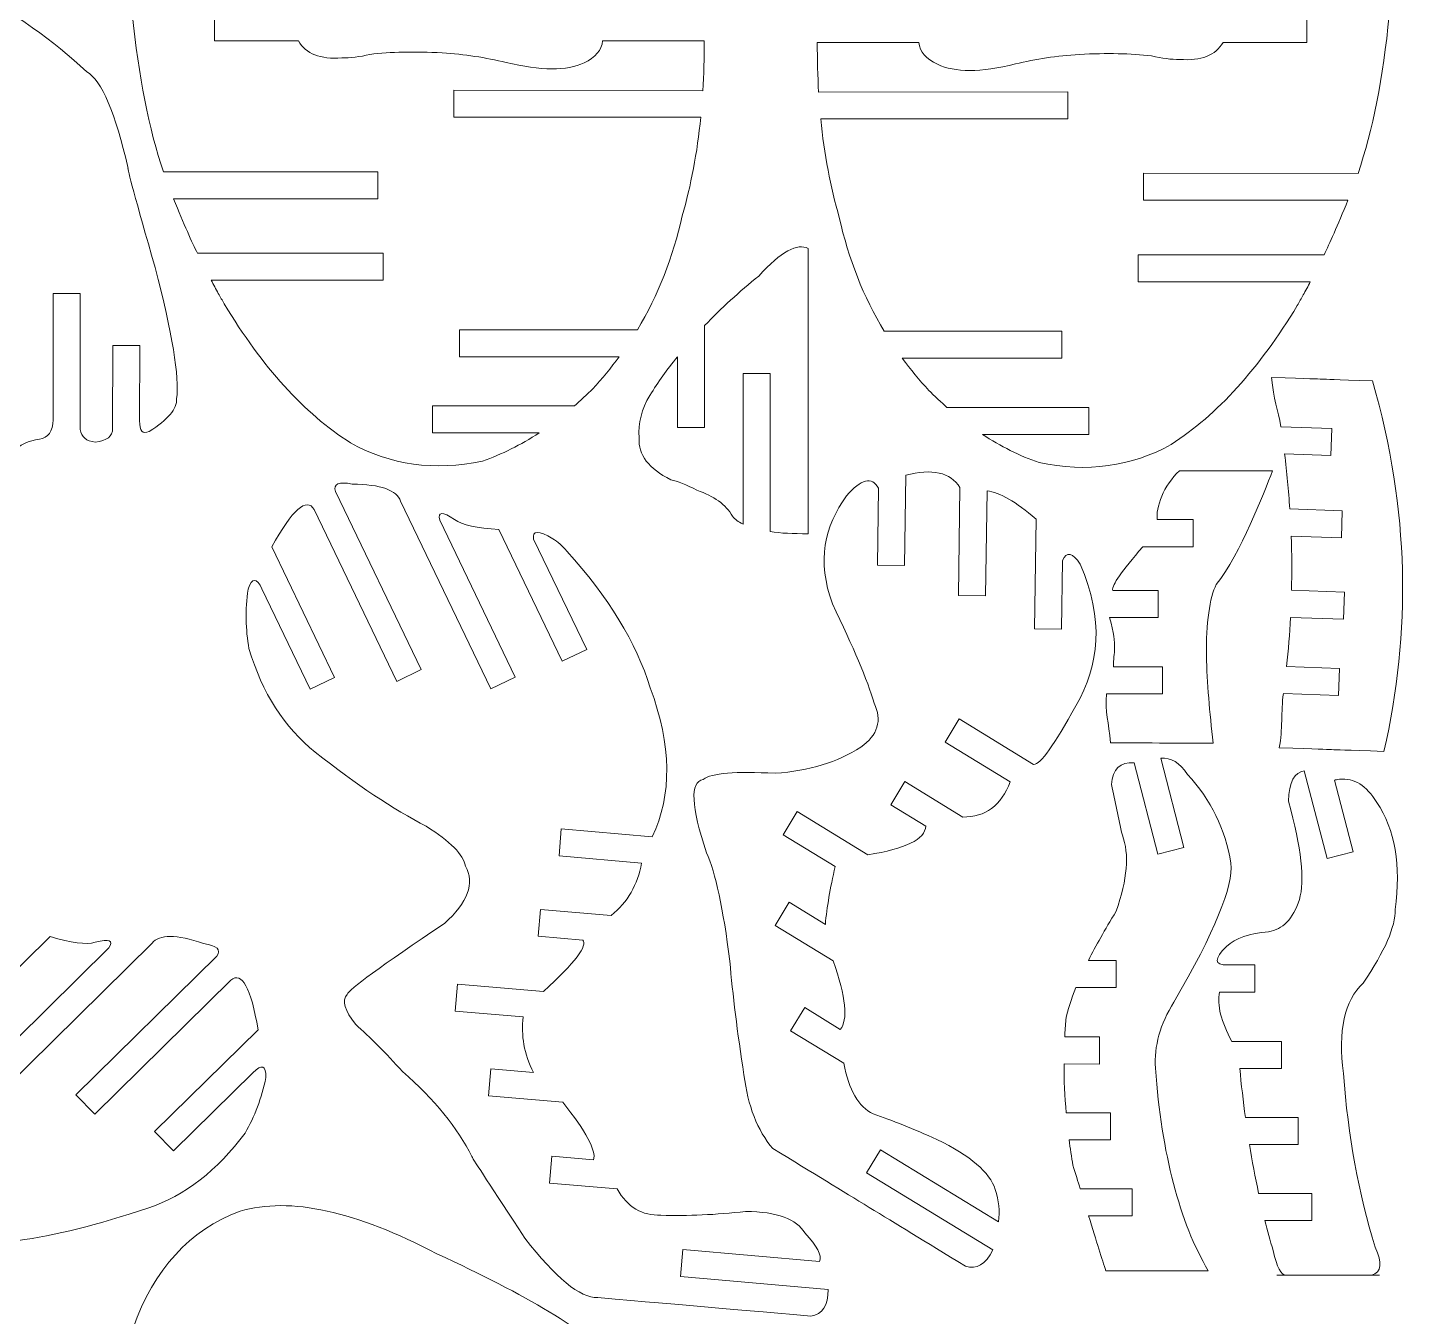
# Model space of a CAD drawing. Header units: inches. Extents: x -312 to -10, y -67 to 333.
# Drawn here: x -156.8 to -10.1, y 12.1 to 148.8 of the extents above; entities that cross this region are included whole.
import ezdxf

# ---------------------------------------------------------------- set-up
doc = ezdxf.new("R2010")
doc.units = ezdxf.units.IN
doc.header["$MEASUREMENT"] = 0
doc.layers.add('Layer 1', color=7, linetype='Continuous')

msp = doc.modelspace()

# ---------------------------------------------------------------- linework, layer by layer
at = {"layer": 'Layer 1', "color": 1, "lineweight": 9}
for points, knots in [([(-144.95, 107.14), (-144.98, 106.06), (-144.64, 105.68), (-143.93, 106.01), (-143.93, 106.01), (-141.95, 107.24), (-140.98, 108.4), (-141.03, 109.48), (-141.03, 109.48), (-140.73, 111.78), (-141.5, 116.43), (-143.31, 123.41), (-143.31, 123.41), (-145.37, 130.58), (-146.32, 134.08), (-146.18, 133.92), (-146.18, 133.92), (-147.51, 139.81), (-148.97, 143.23), (-150.57, 144.18), (-150.57, 144.18), (-154.13, 147.5), (-158.22, 150.4), (-162.83, 152.87), (-162.83, 152.87), (-164.53, 153.98), (-165.57, 153.93), (-165.92, 152.74)], [0, 0, 0, 0, 0.142857, 0.142857, 0.142857, 0.142857, 0.285714, 0.285714, 0.285714, 0.285714, 0.428571, 0.428571, 0.428571, 0.428571, 0.571429, 0.571429, 0.571429, 0.571429, 0.714286, 0.714286, 0.714286, 0.714286, 0.857143, 0.857143, 0.857143, 0.857143, 1, 1, 1, 1]), ([(-130.1, 150.31), (-130.1, 150.31), (-137.01, 150.31), (-137.01, 150.31), (-137.01, 150.31), (-137.01, 150.31), (-137.01, 147.44), (-137.01, 147.44), (-137.01, 147.44), (-137.01, 147.44), (-128.11, 147.44), (-128.11, 147.44)], [0, 0, 0, 0, 0.333333, 0.333333, 0.333333, 0.333333, 0.666667, 0.666667, 0.666667, 0.666667, 1, 1, 1, 1]), ([(-28.08, 150.15), (-28.08, 150.15), (-21.17, 150.15), (-21.17, 150.15), (-21.17, 150.15), (-21.17, 150.15), (-21.17, 147.28), (-21.17, 147.28), (-21.17, 147.28), (-21.17, 147.28), (-30.07, 147.28), (-30.07, 147.28)], [0, 0, 0, 0, 0.333333, 0.333333, 0.333333, 0.333333, 0.666667, 0.666667, 0.666667, 0.666667, 1, 1, 1, 1]), ([(-128.11, 147.44), (-127.33, 146.07), (-125.8, 145.48), (-123.51, 145.64), (-123.51, 145.64), (-122.63, 145.63), (-121.63, 145.75), (-120.53, 146.01), (-120.53, 146.01), (-118.35, 146.28), (-115.8, 146.33), (-112.87, 146.17), (-112.87, 146.17), (-110.5, 146.02), (-108.25, 145.68), (-106.1, 145.16), (-106.1, 145.16), (-102.4, 144.26), (-99.65, 144.24), (-97.83, 145.12), (-97.83, 145.12), (-96.61, 145.69), (-95.95, 146.47), (-95.86, 147.44)], [0, 0, 0, 0, 0.166667, 0.166667, 0.166667, 0.166667, 0.333333, 0.333333, 0.333333, 0.333333, 0.5, 0.5, 0.5, 0.5, 0.666667, 0.666667, 0.666667, 0.666667, 0.833333, 0.833333, 0.833333, 0.833333, 1, 1, 1, 1]), ([(-30.07, 147.28), (-30.85, 145.91), (-32.38, 145.31), (-34.67, 145.48), (-34.67, 145.48), (-35.55, 145.47), (-36.55, 145.59), (-37.65, 145.85), (-37.65, 145.85), (-39.83, 146.11), (-42.38, 146.17), (-45.31, 146.01), (-45.31, 146.01), (-47.67, 145.86), (-49.93, 145.52), (-52.08, 145), (-52.08, 145), (-55.78, 144.09), (-58.53, 144.08), (-60.34, 144.96), (-60.34, 144.96), (-61.57, 145.53), (-62.23, 146.3), (-62.32, 147.28)], [0, 0, 0, 0, 0.166667, 0.166667, 0.166667, 0.166667, 0.333333, 0.333333, 0.333333, 0.333333, 0.5, 0.5, 0.5, 0.5, 0.666667, 0.666667, 0.666667, 0.666667, 0.833333, 0.833333, 0.833333, 0.833333, 1, 1, 1, 1]), ([(-85.45, 139.34), (-85.45, 139.34), (-111.63, 139.34), (-111.63, 139.34), (-111.63, 139.34), (-111.63, 139.34), (-111.63, 142.21), (-111.63, 142.21), (-111.63, 142.21), (-111.63, 142.21), (-85.23, 142.16), (-85.23, 142.16)], [0, 0, 0, 0, 0.333333, 0.333333, 0.333333, 0.333333, 0.666667, 0.666667, 0.666667, 0.666667, 1, 1, 1, 1]), ([(-72.73, 139.18), (-72.73, 139.18), (-46.54, 139.18), (-46.54, 139.18), (-46.54, 139.18), (-46.54, 139.18), (-46.54, 142.05), (-46.54, 142.05), (-46.54, 142.05), (-46.54, 142.05), (-72.95, 141.99), (-72.95, 141.99)], [0, 0, 0, 0, 0.333333, 0.333333, 0.333333, 0.333333, 0.666667, 0.666667, 0.666667, 0.666667, 1, 1, 1, 1]), ([(-85.45, 139.34), (-85.82, 135.61), (-86.49, 132.07), (-87.42, 128.88), (-87.42, 128.88), (-88.38, 124.51), (-90, 120.43), (-92.17, 116.8)], [0, 0, 0, 0, 0.5, 0.5, 0.5, 0.5, 1, 1, 1, 1]), ([(-72.73, 139.18), (-72.36, 135.45), (-71.69, 131.91), (-70.76, 128.71), (-70.76, 128.71), (-69.8, 124.35), (-68.18, 120.27), (-66, 116.64)], [0, 0, 0, 0, 0.5, 0.5, 0.5, 0.5, 1, 1, 1, 1]), ([(-142.43, 133.54), (-142.43, 133.54), (-119.69, 133.57), (-119.69, 133.57), (-119.69, 133.57), (-119.69, 133.57), (-119.69, 130.7), (-119.69, 130.7), (-119.69, 130.7), (-119.69, 130.7), (-141.35, 130.7), (-141.35, 130.7)], [0, 0, 0, 0, 0.333333, 0.333333, 0.333333, 0.333333, 0.666667, 0.666667, 0.666667, 0.666667, 1, 1, 1, 1]), ([(-15.75, 133.38), (-15.75, 133.38), (-38.49, 133.41), (-38.49, 133.41), (-38.49, 133.41), (-38.49, 133.41), (-38.49, 130.54), (-38.49, 130.54), (-38.49, 130.54), (-38.49, 130.54), (-16.82, 130.54), (-16.82, 130.54)], [0, 0, 0, 0, 0.333333, 0.333333, 0.333333, 0.333333, 0.666667, 0.666667, 0.666667, 0.666667, 1, 1, 1, 1]), ([(-138.82, 124.92), (-138.82, 124.92), (-119.12, 124.92), (-119.12, 124.92), (-119.12, 124.92), (-119.12, 124.92), (-119.12, 122.06), (-119.12, 122.06), (-119.12, 122.06), (-119.12, 122.06), (-137.37, 122.06), (-137.37, 122.06)], [0, 0, 0, 0, 0.333333, 0.333333, 0.333333, 0.333333, 0.666667, 0.666667, 0.666667, 0.666667, 1, 1, 1, 1]), ([(-85.04, 117.24), (-83.3, 119.07), (-81.35, 120.83), (-79.29, 122.5), (-79.29, 122.5), (-76.95, 125.08), (-75.2, 126.05), (-74.05, 125.41)], [0, 0, 0, 0, 0.5, 0.5, 0.5, 0.5, 1, 1, 1, 1]), ([(-19.35, 124.76), (-19.35, 124.76), (-39.05, 124.76), (-39.05, 124.76), (-39.05, 124.76), (-39.05, 124.76), (-39.05, 121.89), (-39.05, 121.89), (-39.05, 121.89), (-39.05, 121.89), (-20.81, 121.89), (-20.81, 121.89)], [0, 0, 0, 0, 0.333333, 0.333333, 0.333333, 0.333333, 0.666667, 0.666667, 0.666667, 0.666667, 1, 1, 1, 1]), ([(-108.6, 102.86), (-113.7, 101.79), (-118.37, 102.43), (-122.61, 104.8), (-122.61, 104.8), (-127.5, 107.94), (-131.96, 112.85), (-135.98, 119.53), (-135.98, 119.53), (-136.19, 119.91), (-136.4, 120.28), (-136.61, 120.65), (-136.61, 120.65), (-136.86, 121.1), (-137.13, 121.61), (-137.37, 122.06)], [0, 0, 0, 0, 0.25, 0.25, 0.25, 0.25, 0.5, 0.5, 0.5, 0.5, 0.75, 0.75, 0.75, 0.75, 1, 1, 1, 1]), ([(-49.58, 102.7), (-44.48, 101.63), (-39.8, 102.27), (-35.56, 104.63), (-35.56, 104.63), (-30.68, 107.78), (-26.22, 112.69), (-22.19, 119.37), (-22.19, 119.37), (-21.98, 119.74), (-21.77, 120.12), (-21.57, 120.49), (-21.57, 120.49), (-21.32, 120.94), (-21.05, 121.44), (-20.81, 121.89)], [0, 0, 0, 0, 0.25, 0.25, 0.25, 0.25, 0.5, 0.5, 0.5, 0.5, 0.75, 0.75, 0.75, 0.75, 1, 1, 1, 1]), ([(-151.25, 106.21), (-151.25, 106.21), (-151.25, 120.66), (-151.25, 120.66), (-151.25, 120.66), (-151.25, 120.66), (-154.12, 120.66), (-154.12, 120.66), (-154.12, 120.66), (-154.12, 120.66), (-154.12, 107.24), (-154.12, 107.24)], [0, 0, 0, 0, 0.333333, 0.333333, 0.333333, 0.333333, 0.666667, 0.666667, 0.666667, 0.666667, 1, 1, 1, 1]), ([(-94.09, 113.94), (-94.09, 113.94), (-111.02, 113.94), (-111.02, 113.94), (-111.02, 113.94), (-111.02, 113.94), (-111.02, 116.8), (-111.02, 116.8), (-111.02, 116.8), (-111.02, 116.8), (-92.17, 116.8), (-92.17, 116.8)], [0, 0, 0, 0, 0.333333, 0.333333, 0.333333, 0.333333, 0.666667, 0.666667, 0.666667, 0.666667, 1, 1, 1, 1]), ([(-87.91, 113.94), (-87.91, 113.94), (-87.91, 106.41), (-87.91, 106.41), (-87.91, 106.41), (-87.91, 106.41), (-85.04, 106.41), (-85.04, 106.41), (-85.04, 106.41), (-85.04, 106.41), (-85.04, 117.24), (-85.04, 117.24)], [0, 0, 0, 0, 0.333333, 0.333333, 0.333333, 0.333333, 0.666667, 0.666667, 0.666667, 0.666667, 1, 1, 1, 1]), ([(-64.08, 113.77), (-64.08, 113.77), (-47.16, 113.77), (-47.16, 113.77), (-47.16, 113.77), (-47.16, 113.77), (-47.16, 116.64), (-47.16, 116.64), (-47.16, 116.64), (-47.16, 116.64), (-66, 116.64), (-66, 116.64)], [0, 0, 0, 0, 0.333333, 0.333333, 0.333333, 0.333333, 0.666667, 0.666667, 0.666667, 0.666667, 1, 1, 1, 1]), ([(-144.95, 107.14), (-144.95, 107.14), (-144.93, 115.11), (-144.93, 115.11), (-144.93, 115.11), (-144.93, 115.11), (-147.8, 115.11), (-147.8, 115.11), (-147.8, 115.11), (-147.8, 115.11), (-147.82, 106.33), (-147.82, 106.33)], [0, 0, 0, 0, 0.333333, 0.333333, 0.333333, 0.333333, 0.666667, 0.666667, 0.666667, 0.666667, 1, 1, 1, 1]), ([(-82.07, 97.01), (-82.8, 98.25), (-84.06, 99.17), (-85.86, 99.76), (-85.86, 99.76), (-86.98, 100.35), (-87.9, 100.73), (-88.64, 100.89), (-88.64, 100.89), (-90.97, 102.05), (-92.08, 103.53), (-91.99, 105.33), (-91.99, 105.33), (-92.09, 106.91), (-91.72, 108.4), (-90.86, 109.82), (-90.86, 109.82), (-89.93, 111.31), (-89.08, 112.49), (-87.91, 113.94)], [0, 0, 0, 0, 0.2, 0.2, 0.2, 0.2, 0.4, 0.4, 0.4, 0.4, 0.6, 0.6, 0.6, 0.6, 0.8, 0.8, 0.8, 0.8, 1, 1, 1, 1]), ([(-80.97, 96.16), (-80.97, 96.16), (-80.97, 112.14), (-80.97, 112.14), (-80.97, 112.14), (-80.97, 112.14), (-78.1, 112.14), (-78.1, 112.14), (-78.1, 112.14), (-78.1, 112.14), (-78.1, 95.38), (-78.1, 95.38)], [0, 0, 0, 0, 0.333333, 0.333333, 0.333333, 0.333333, 0.666667, 0.666667, 0.666667, 0.666667, 1, 1, 1, 1]), ([(-14.21, 111.37), (-22.72, 111.66), (-16.41, 111.45), (-24.92, 111.74), (-24.92, 111.74), (-24.74, 109.39), (-24.2, 108.3), (-23.93, 106.51)], [0, 0, 0, 0, 0.5, 0.5, 0.5, 0.5, 1, 1, 1, 1]), ([(-102.59, 105.86), (-102.59, 105.86), (-113.88, 105.86), (-113.88, 105.86), (-113.88, 105.86), (-113.88, 105.86), (-113.88, 108.73), (-113.88, 108.73), (-113.88, 108.73), (-113.88, 108.73), (-98.83, 108.73), (-98.83, 108.73)], [0, 0, 0, 0, 0.333333, 0.333333, 0.333333, 0.333333, 0.666667, 0.666667, 0.666667, 0.666667, 1, 1, 1, 1]), ([(-171.11, 98.99), (-166.72, 98.97), (-163.51, 99.53), (-161.46, 100.68), (-161.46, 100.68), (-159.77, 102.03), (-158.78, 103.05), (-158.48, 103.74), (-158.48, 103.74), (-157.68, 104.59), (-156.72, 105.06), (-155.58, 105.18), (-155.58, 105.18), (-154.65, 105.33), (-154.16, 106.01), (-154.12, 107.24)], [0, 0, 0, 0, 0.25, 0.25, 0.25, 0.25, 0.5, 0.5, 0.5, 0.5, 0.75, 0.75, 0.75, 0.75, 1, 1, 1, 1]), ([(-55.59, 105.7), (-55.59, 105.7), (-44.3, 105.7), (-44.3, 105.7), (-44.3, 105.7), (-44.3, 105.7), (-44.3, 108.56), (-44.3, 108.56), (-44.3, 108.56), (-44.3, 108.56), (-59.34, 108.56), (-59.34, 108.56)], [0, 0, 0, 0, 0.333333, 0.333333, 0.333333, 0.333333, 0.666667, 0.666667, 0.666667, 0.666667, 1, 1, 1, 1]), ([(-151.25, 106.21), (-151.14, 105.41), (-150.61, 104.97), (-149.66, 104.87), (-149.66, 104.87), (-148.42, 105.01), (-147.8, 105.49), (-147.82, 106.33)], [0, 0, 0, 0, 0.5, 0.5, 0.5, 0.5, 1, 1, 1, 1]), ([(-23.54, 103.62), (-23.54, 103.62), (-18.64, 103.45), (-18.64, 103.45), (-18.64, 103.45), (-18.64, 103.45), (-18.54, 106.32), (-18.54, 106.32), (-18.54, 106.32), (-18.54, 106.32), (-23.93, 106.51), (-23.93, 106.51)], [0, 0, 0, 0, 0.333333, 0.333333, 0.333333, 0.333333, 0.666667, 0.666667, 0.666667, 0.666667, 1, 1, 1, 1]), ([(-63.72, 101.36), (-63.72, 101.36), (-63.85, 91.78), (-63.85, 91.78), (-63.85, 91.78), (-63.85, 91.78), (-66.72, 91.82), (-66.72, 91.82), (-66.72, 91.82), (-66.72, 91.82), (-66.6, 99.99), (-66.6, 99.99)], [0, 0, 0, 0, 0.333333, 0.333333, 0.333333, 0.333333, 0.666667, 0.666667, 0.666667, 0.666667, 1, 1, 1, 1]), ([(-34.67, 101.82), (-26.16, 101.82), (-33.33, 101.82), (-24.82, 101.82), (-24.82, 101.82), (-25.75, 99.44), (-28.2, 93.09), (-30.78, 89.76), (-30.78, 89.76), (-31.51, 88.45), (-31.85, 85.58), (-31.83, 82.23), (-31.83, 82.23), (-31.75, 79.31), (-31.51, 76.22), (-31.1, 72.94)], [0, 0, 0, 0, 0.25, 0.25, 0.25, 0.25, 0.5, 0.5, 0.5, 0.5, 0.75, 0.75, 0.75, 0.75, 1, 1, 1, 1]), ([(-124.19, 99.64), (-124.43, 100.44), (-123.84, 100.7), (-122.41, 100.43), (-122.41, 100.43), (-119.38, 100.38), (-117.67, 99.77), (-117.28, 98.61)], [0, 0, 0, 0, 0.5, 0.5, 0.5, 0.5, 1, 1, 1, 1]), ([(-55.09, 99.7), (-55.09, 99.7), (-55.25, 88.55), (-55.25, 88.55), (-55.25, 88.55), (-55.25, 88.55), (-58.12, 88.59), (-58.12, 88.59), (-58.12, 88.59), (-58.12, 88.59), (-57.96, 100.07), (-57.96, 100.07)], [0, 0, 0, 0, 0.333333, 0.333333, 0.333333, 0.333333, 0.666667, 0.666667, 0.666667, 0.666667, 1, 1, 1, 1]), ([(-124.19, 99.64), (-124.19, 99.64), (-115.1, 80.74), (-115.1, 80.74), (-115.1, 80.74), (-115.1, 80.74), (-117.68, 79.49), (-117.68, 79.49), (-117.68, 79.49), (-117.68, 79.49), (-126.45, 97.73), (-126.45, 97.73)], [0, 0, 0, 0, 0.333333, 0.333333, 0.333333, 0.333333, 0.666667, 0.666667, 0.666667, 0.666667, 1, 1, 1, 1]), ([(-113.13, 96.6), (-113.13, 96.6), (-105.12, 79.93), (-105.12, 79.93), (-105.12, 79.93), (-105.12, 79.93), (-107.7, 78.69), (-107.7, 78.69), (-107.7, 78.69), (-107.7, 78.69), (-117.28, 98.61), (-117.28, 98.61)], [0, 0, 0, 0, 0.333333, 0.333333, 0.333333, 0.333333, 0.666667, 0.666667, 0.666667, 0.666667, 1, 1, 1, 1]), ([(-77.82, 29.93), (-79.44, 31.84), (-80.46, 34.45), (-80.87, 37.75), (-80.87, 37.75), (-81.57, 42.26), (-82.07, 46.28), (-82.37, 49.8), (-82.37, 49.8), (-83.06, 55.36), (-83.89, 59.2), (-84.84, 61.31), (-84.84, 61.31), (-86.49, 66.23), (-86.61, 68.83), (-85.18, 69.09), (-85.18, 69.09), (-84.3, 69.75), (-81.75, 69.96), (-77.56, 69.74), (-77.56, 69.74), (-73.95, 69.99), (-70.92, 70.91), (-68.49, 72.52), (-68.49, 72.52), (-66.67, 73.79), (-66.19, 75.35), (-67.06, 77.18), (-67.06, 77.18), (-67.79, 79.64), (-69.27, 83.14), (-71.49, 87.7), (-71.49, 87.7), (-73.15, 92.33), (-72.34, 95.91), (-69.99, 99.16)], [0, 0, 0, 0, 0.111111, 0.111111, 0.111111, 0.111111, 0.222222, 0.222222, 0.222222, 0.222222, 0.333333, 0.333333, 0.333333, 0.333333, 0.444444, 0.444444, 0.444444, 0.444444, 0.555556, 0.555556, 0.555556, 0.555556, 0.666667, 0.666667, 0.666667, 0.666667, 0.777778, 0.777778, 0.777778, 0.777778, 0.888889, 0.888889, 0.888889, 0.888889, 1, 1, 1, 1]), ([(-113.13, 96.6), (-113.36, 97.5), (-112.84, 97.52), (-111.57, 96.67), (-111.57, 96.67), (-110.74, 96.07), (-109.17, 95.73), (-106.86, 95.62)], [0, 0, 0, 0, 0.5, 0.5, 0.5, 0.5, 1, 1, 1, 1]), ([(-22.84, 94.91), (-22.84, 94.91), (-17.52, 94.72), (-17.52, 94.72), (-17.52, 94.72), (-17.52, 94.72), (-17.43, 97.6), (-17.43, 97.6), (-17.43, 97.6), (-17.43, 97.6), (-22.99, 97.79), (-22.99, 97.79)], [0, 0, 0, 0, 0.333333, 0.333333, 0.333333, 0.333333, 0.666667, 0.666667, 0.666667, 0.666667, 1, 1, 1, 1]), ([(-103.18, 94.59), (-103.18, 94.59), (-97.54, 82.86), (-97.54, 82.86), (-97.54, 82.86), (-97.54, 82.86), (-100.13, 81.62), (-100.13, 81.62), (-100.13, 81.62), (-100.13, 81.62), (-106.86, 95.62), (-106.86, 95.62)], [0, 0, 0, 0, 0.333333, 0.333333, 0.333333, 0.333333, 0.666667, 0.666667, 0.666667, 0.666667, 1, 1, 1, 1]), ([(-103.18, 94.59), (-103.33, 95.52), (-102.66, 95.52), (-101.15, 94.62), (-101.15, 94.62), (-100.61, 94.3), (-100.11, 93.86), (-99.64, 93.3)], [0, 0, 0, 0, 0.5, 0.5, 0.5, 0.5, 1, 1, 1, 1]), ([(-47.1, 92.33), (-47.1, 92.33), (-47.2, 85.04), (-47.2, 85.04), (-47.2, 85.04), (-47.2, 85.04), (-50.06, 85.08), (-50.06, 85.08), (-50.06, 85.08), (-50.06, 85.08), (-49.9, 96.71), (-49.9, 96.71)], [0, 0, 0, 0, 0.333333, 0.333333, 0.333333, 0.333333, 0.666667, 0.666667, 0.666667, 0.666667, 1, 1, 1, 1]), ([(-38.58, 93.78), (-38.58, 93.78), (-33.22, 93.78), (-33.22, 93.78), (-33.22, 93.78), (-33.22, 93.78), (-33.22, 96.65), (-33.22, 96.65), (-33.22, 96.65), (-33.22, 96.65), (-37.05, 96.65), (-37.05, 96.65)], [0, 0, 0, 0, 0.333333, 0.333333, 0.333333, 0.333333, 0.666667, 0.666667, 0.666667, 0.666667, 1, 1, 1, 1]), ([(-130.95, 93.75), (-130.95, 93.75), (-124.28, 79.89), (-124.28, 79.89), (-124.28, 79.89), (-124.28, 79.89), (-126.87, 78.65), (-126.87, 78.65), (-126.87, 78.65), (-126.87, 78.65), (-131.98, 89.29), (-131.98, 89.29)], [0, 0, 0, 0, 0.333333, 0.333333, 0.333333, 0.333333, 0.666667, 0.666667, 0.666667, 0.666667, 1, 1, 1, 1]), ([(-99.64, 93.3), (-95.24, 88.44), (-92.29, 83.6), (-90.8, 78.79), (-90.8, 78.79), (-88.55, 72.71), (-88.48, 67.44), (-90.59, 62.99)], [0, 0, 0, 0, 0.5, 0.5, 0.5, 0.5, 1, 1, 1, 1]), ([(-45.21, 91.92), (-42.68, 86.03), (-43.15, 81.27), (-45.68, 76.89), (-45.68, 76.89), (-47.94, 72.74), (-49.43, 70.66), (-50.15, 70.67)], [0, 0, 0, 0, 0.5, 0.5, 0.5, 0.5, 1, 1, 1, 1]), ([(-96.38, 14.11), (-98.27, 14.07), (-100.84, 16.18), (-104.09, 20.42), (-104.09, 20.42), (-107.64, 25.8), (-109.52, 28.68), (-109.73, 29.06), (-109.73, 29.06), (-111.23, 32.12), (-113.68, 35.13), (-117.07, 38.09), (-117.07, 38.09), (-118.87, 40.07), (-120.53, 41.75), (-122.06, 43.11), (-122.06, 43.11), (-123.21, 44.56), (-123.51, 45.61), (-122.96, 46.27), (-122.96, 46.27), (-122.79, 46.79), (-119.35, 49.31), (-112.63, 53.8), (-112.63, 53.8), (-110.14, 56.03), (-109.4, 58.06), (-110.4, 59.89), (-110.4, 59.89), (-110.62, 61.11), (-112.01, 62.52), (-114.57, 64.11), (-114.57, 64.11), (-118.02, 65.91), (-121.95, 68.53), (-126.34, 71.98), (-126.34, 71.98), (-129.61, 74.59), (-131.95, 78.26), (-133.36, 82.97), (-133.36, 82.97), (-133.72, 84.97), (-133.76, 87.06), (-133.46, 89.27)], [0, 0, 0, 0, 0.090909, 0.090909, 0.090909, 0.090909, 0.181818, 0.181818, 0.181818, 0.181818, 0.272727, 0.272727, 0.272727, 0.272727, 0.363636, 0.363636, 0.363636, 0.363636, 0.454545, 0.454545, 0.454545, 0.454545, 0.545455, 0.545455, 0.545455, 0.545455, 0.636364, 0.636364, 0.636364, 0.636364, 0.727273, 0.727273, 0.727273, 0.727273, 0.818182, 0.818182, 0.818182, 0.818182, 0.909091, 0.909091, 0.909091, 0.909091, 1, 1, 1, 1]), ([(-31.1, 72.94), (-34.01, 72.94), (-39.76, 72.96), (-42.01, 72.96), (-42.01, 72.96), (-42.17, 75.2), (-42.61, 76.22), (-42.41, 78.15), (-42.41, 78.15), (-42.41, 78.15), (-36.48, 78.15), (-36.48, 78.15), (-36.48, 78.15), (-36.48, 78.15), (-36.48, 81.02), (-36.48, 81.02), (-36.48, 81.02), (-36.48, 81.02), (-41.7, 81.02), (-41.7, 81.02), (-41.7, 81.02), (-41.7, 82.75), (-41.2, 82.92), (-42.09, 86.27), (-42.09, 86.27), (-42.09, 86.27), (-36.95, 86.27), (-36.95, 86.27), (-36.95, 86.27), (-36.95, 86.27), (-36.95, 89.14), (-36.95, 89.14), (-36.95, 89.14), (-36.95, 89.14), (-41.77, 89.14), (-41.77, 89.14)], [0, 0, 0, 0, 0.111111, 0.111111, 0.111111, 0.111111, 0.222222, 0.222222, 0.222222, 0.222222, 0.333333, 0.333333, 0.333333, 0.333333, 0.444444, 0.444444, 0.444444, 0.444444, 0.555556, 0.555556, 0.555556, 0.555556, 0.666667, 0.666667, 0.666667, 0.666667, 0.777778, 0.777778, 0.777778, 0.777778, 0.888889, 0.888889, 0.888889, 0.888889, 1, 1, 1, 1]), ([(-22.9, 86.28), (-22.9, 86.28), (-17.29, 86.09), (-17.29, 86.09), (-17.29, 86.09), (-17.29, 86.09), (-17.19, 88.96), (-17.19, 88.96), (-17.19, 88.96), (-17.19, 88.96), (-22.8, 89.15), (-22.8, 89.15)], [0, 0, 0, 0, 0.333333, 0.333333, 0.333333, 0.333333, 0.666667, 0.666667, 0.666667, 0.666667, 1, 1, 1, 1]), ([(-23.67, 78.2), (-23.67, 78.2), (-17.81, 78), (-17.81, 78), (-17.81, 78), (-17.81, 78), (-17.71, 80.87), (-17.71, 80.87), (-17.71, 80.87), (-17.71, 80.87), (-23.32, 81.07), (-23.32, 81.07)], [0, 0, 0, 0, 0.333333, 0.333333, 0.333333, 0.333333, 0.666667, 0.666667, 0.666667, 0.666667, 1, 1, 1, 1]), ([(-52.64, 68.83), (-52.64, 68.83), (-59.54, 73.05), (-59.54, 73.05), (-59.54, 73.05), (-59.54, 73.05), (-58.04, 75.5), (-58.04, 75.5), (-58.04, 75.5), (-58.04, 75.5), (-50.15, 70.67), (-50.15, 70.67)], [0, 0, 0, 0, 0.333333, 0.333333, 0.333333, 0.333333, 0.666667, 0.666667, 0.666667, 0.666667, 1, 1, 1, 1]), ([(-39.49, 70.84), (-40.98, 70.96), (-41.78, 70.19), (-41.9, 68.54), (-41.9, 68.54), (-41.54, 66.77), (-41.15, 64.98), (-40.74, 63.16), (-40.74, 63.16), (-39.99, 61.17), (-40.21, 58.48), (-41.4, 55.09), (-41.4, 55.09), (-42.64, 53.06), (-43.55, 51.48), (-44.35, 49.88)], [0, 0, 0, 0, 0.25, 0.25, 0.25, 0.25, 0.5, 0.5, 0.5, 0.5, 0.75, 0.75, 0.75, 0.75, 1, 1, 1, 1]), ([(-39.49, 70.84), (-39.49, 70.84), (-36.98, 61.14), (-36.98, 61.14), (-36.98, 61.14), (-36.98, 61.14), (-34.21, 61.86), (-34.21, 61.86), (-34.21, 61.86), (-34.21, 61.86), (-36.66, 71.33), (-36.66, 71.33)], [0, 0, 0, 0, 0.333333, 0.333333, 0.333333, 0.333333, 0.666667, 0.666667, 0.666667, 0.666667, 1, 1, 1, 1]), ([(-31.63, 16.94), (-34.69, 22.13), (-36.56, 29.31), (-37.24, 38.46), (-37.24, 38.46), (-37.39, 40.78), (-36.73, 43.12), (-35.28, 45.46), (-35.28, 45.46), (-30.96, 52.89), (-28.95, 57.8), (-29.24, 60.19), (-29.24, 60.19), (-29.81, 63.79), (-31.35, 66.93), (-33.84, 69.62), (-33.84, 69.62), (-34.66, 70.85), (-35.6, 71.42), (-36.66, 71.33)], [0, 0, 0, 0, 0.2, 0.2, 0.2, 0.2, 0.4, 0.4, 0.4, 0.4, 0.6, 0.6, 0.6, 0.6, 0.8, 0.8, 0.8, 0.8, 1, 1, 1, 1]), ([(-21.45, 69.98), (-22.5, 69.88), (-23.1, 68.81), (-23.11, 66.78), (-23.11, 66.78), (-21.76, 61.8), (-21.38, 58.32), (-21.97, 56.33), (-21.97, 56.33), (-22.66, 54.28), (-23.75, 53.14), (-25.24, 52.93)], [0, 0, 0, 0, 0.333333, 0.333333, 0.333333, 0.333333, 0.666667, 0.666667, 0.666667, 0.666667, 1, 1, 1, 1]), ([(-21.45, 69.98), (-21.45, 69.98), (-19.04, 60.69), (-19.04, 60.69), (-19.04, 60.69), (-19.04, 60.69), (-16.26, 61.42), (-16.26, 61.42), (-16.26, 61.42), (-16.26, 61.42), (-18.23, 68.99), (-18.23, 68.99)], [0, 0, 0, 0, 0.333333, 0.333333, 0.333333, 0.333333, 0.666667, 0.666667, 0.666667, 0.666667, 1, 1, 1, 1]), ([(-13.93, 19.47), (-15.69, 25.11), (-16.81, 31.25), (-17.3, 37.89), (-17.3, 37.89), (-17.89, 42.42), (-17.19, 45.62), (-15.21, 47.47), (-15.21, 47.47), (-12.9, 50.88), (-11.77, 53.48), (-11.82, 55.28), (-11.82, 55.28), (-11.18, 59.98), (-11.82, 63.76), (-13.76, 66.64), (-13.76, 66.64), (-14.86, 68.43), (-16.17, 69.26), (-17.71, 69.11), (-17.71, 69.11), (-17.99, 69.08), (-18.17, 69.04), (-18.23, 68.99)], [0, 0, 0, 0, 0.166667, 0.166667, 0.166667, 0.166667, 0.333333, 0.333333, 0.333333, 0.333333, 0.5, 0.5, 0.5, 0.5, 0.666667, 0.666667, 0.666667, 0.666667, 0.833333, 0.833333, 0.833333, 0.833333, 1, 1, 1, 1]), ([(-61.58, 64.12), (-61.58, 64.12), (-65.31, 66.4), (-65.31, 66.4), (-65.31, 66.4), (-65.31, 66.4), (-63.81, 68.85), (-63.81, 68.85), (-63.81, 68.85), (-63.81, 68.85), (-57.67, 65.09), (-57.67, 65.09)], [0, 0, 0, 0, 0.333333, 0.333333, 0.333333, 0.333333, 0.666667, 0.666667, 0.666667, 0.666667, 1, 1, 1, 1]), ([(-71.19, 59.84), (-71.19, 59.84), (-76.72, 63.22), (-76.72, 63.22), (-76.72, 63.22), (-76.72, 63.22), (-75.23, 65.67), (-75.23, 65.67), (-75.23, 65.67), (-75.23, 65.67), (-67.73, 61.09), (-67.73, 61.09)], [0, 0, 0, 0, 0.333333, 0.333333, 0.333333, 0.333333, 0.666667, 0.666667, 0.666667, 0.666667, 1, 1, 1, 1]), ([(-91.72, 60.2), (-91.72, 60.2), (-100.48, 60.97), (-100.48, 60.97), (-100.48, 60.97), (-100.48, 60.97), (-100.24, 63.83), (-100.24, 63.83), (-100.24, 63.83), (-100.24, 63.83), (-90.59, 62.99), (-90.59, 62.99)], [0, 0, 0, 0, 0.333333, 0.333333, 0.333333, 0.333333, 0.666667, 0.666667, 0.666667, 0.666667, 1, 1, 1, 1]), ([(-71.4, 49.84), (-71.4, 49.84), (-77.56, 53.6), (-77.56, 53.6), (-77.56, 53.6), (-77.56, 53.6), (-76.06, 56.05), (-76.06, 56.05), (-76.06, 56.05), (-76.06, 56.05), (-72.24, 53.71), (-72.24, 53.71)], [0, 0, 0, 0, 0.333333, 0.333333, 0.333333, 0.333333, 0.666667, 0.666667, 0.666667, 0.666667, 1, 1, 1, 1]), ([(-97.97, 52.03), (-97.97, 52.03), (-102.68, 52.44), (-102.68, 52.44), (-102.68, 52.44), (-102.68, 52.44), (-102.43, 55.3), (-102.43, 55.3), (-102.43, 55.3), (-102.43, 55.3), (-94.95, 54.65), (-94.95, 54.65)], [0, 0, 0, 0, 0.333333, 0.333333, 0.333333, 0.333333, 0.666667, 0.666667, 0.666667, 0.666667, 1, 1, 1, 1]), ([(-29.59, 49.4), (-31.01, 49.38), (-31.05, 50.04), (-29.71, 51.37), (-29.71, 51.37), (-28.73, 52.25), (-27.24, 52.77), (-25.24, 52.93)], [0, 0, 0, 0, 0.5, 0.5, 0.5, 0.5, 1, 1, 1, 1]), ([(-158.25, 52.7), (-158.25, 52.7), (-167.53, 43.56), (-167.53, 43.56), (-167.53, 43.56), (-167.53, 43.56), (-165.51, 41.52), (-165.51, 41.52), (-165.51, 41.52), (-165.51, 41.52), (-154.44, 52.42), (-154.44, 52.42)], [0, 0, 0, 0, 0.333333, 0.333333, 0.333333, 0.333333, 0.666667, 0.666667, 0.666667, 0.666667, 1, 1, 1, 1]), ([(-148.21, 51.22), (-148.21, 51.22), (-161.38, 38.24), (-161.38, 38.24), (-161.38, 38.24), (-161.38, 38.24), (-159.37, 36.2), (-159.37, 36.2), (-159.37, 36.2), (-159.37, 36.2), (-143.62, 51.71), (-143.62, 51.71)], [0, 0, 0, 0, 0.333333, 0.333333, 0.333333, 0.333333, 0.666667, 0.666667, 0.666667, 0.666667, 1, 1, 1, 1]), ([(-148.21, 51.22), (-147.69, 51.99), (-148.17, 52.18), (-149.66, 51.81), (-149.66, 51.81), (-150.64, 51.53), (-152.23, 51.74), (-154.44, 52.42)], [0, 0, 0, 0, 0.5, 0.5, 0.5, 0.5, 1, 1, 1, 1]), ([(-136.77, 50.35), (-136.27, 51.01), (-136.74, 51.46), (-138.18, 51.68), (-138.18, 51.68), (-141.06, 52.66), (-142.87, 52.67), (-143.62, 51.71)], [0, 0, 0, 0, 0.5, 0.5, 0.5, 0.5, 1, 1, 1, 1]), ([(-136.77, 50.35), (-136.77, 50.35), (-151.72, 35.63), (-151.72, 35.63), (-151.72, 35.63), (-151.72, 35.63), (-149.71, 33.58), (-149.71, 33.58), (-149.71, 33.58), (-149.71, 33.58), (-135.29, 47.78), (-135.29, 47.78)], [0, 0, 0, 0, 0.333333, 0.333333, 0.333333, 0.333333, 0.666667, 0.666667, 0.666667, 0.666667, 1, 1, 1, 1]), ([(-45.67, 47.01), (-45.67, 47.01), (-41.4, 47.01), (-41.4, 47.01), (-41.4, 47.01), (-41.4, 47.01), (-41.4, 49.88), (-41.4, 49.88), (-41.4, 49.88), (-41.4, 49.88), (-44.35, 49.88), (-44.35, 49.88)], [0, 0, 0, 0, 0.333333, 0.333333, 0.333333, 0.333333, 0.666667, 0.666667, 0.666667, 0.666667, 1, 1, 1, 1]), ([(-30.44, 46.53), (-30.44, 46.53), (-26.71, 46.53), (-26.71, 46.53), (-26.71, 46.53), (-26.71, 46.53), (-26.71, 49.4), (-26.71, 49.4), (-26.71, 49.4), (-26.71, 49.4), (-29.59, 49.4), (-29.59, 49.4)], [0, 0, 0, 0, 0.333333, 0.333333, 0.333333, 0.333333, 0.666667, 0.666667, 0.666667, 0.666667, 1, 1, 1, 1]), ([(-104.27, 43.88), (-104.27, 43.88), (-111.49, 44.51), (-111.49, 44.51), (-111.49, 44.51), (-111.49, 44.51), (-111.24, 47.37), (-111.24, 47.37), (-111.24, 47.37), (-111.24, 47.37), (-102.13, 46.58), (-102.13, 46.58)], [0, 0, 0, 0, 0.333333, 0.333333, 0.333333, 0.333333, 0.666667, 0.666667, 0.666667, 0.666667, 1, 1, 1, 1]), ([(-45.67, 47.01), (-46.17, 45.78), (-46.56, 44.56), (-46.73, 43.63), (-46.73, 43.63), (-46.79, 43), (-46.83, 42.4), (-46.86, 41.77)], [0, 0, 0, 0, 0.5, 0.5, 0.5, 0.5, 1, 1, 1, 1]), ([(-70.29, 38.98), (-70.29, 38.98), (-75.92, 42.42), (-75.92, 42.42), (-75.92, 42.42), (-75.92, 42.42), (-74.42, 44.87), (-74.42, 44.87), (-74.42, 44.87), (-74.42, 44.87), (-70.65, 42.56), (-70.65, 42.56)], [0, 0, 0, 0, 0.333333, 0.333333, 0.333333, 0.333333, 0.666667, 0.666667, 0.666667, 0.666667, 1, 1, 1, 1]), ([(-132.4, 42.52), (-132.4, 42.52), (-143.37, 31.72), (-143.37, 31.72), (-143.37, 31.72), (-143.37, 31.72), (-141.35, 29.68), (-141.35, 29.68), (-141.35, 29.68), (-141.35, 29.68), (-132.94, 37.96), (-132.94, 37.96)], [0, 0, 0, 0, 0.333333, 0.333333, 0.333333, 0.333333, 0.666667, 0.666667, 0.666667, 0.666667, 1, 1, 1, 1]), ([(-46.93, 38.9), (-46.93, 38.9), (-43.15, 38.89), (-43.15, 38.89), (-43.15, 38.89), (-43.15, 38.89), (-43.15, 41.77), (-43.15, 41.77), (-43.15, 41.77), (-43.15, 41.77), (-46.86, 41.77), (-46.86, 41.77)], [0, 0, 0, 0, 0.333333, 0.333333, 0.333333, 0.333333, 0.666667, 0.666667, 0.666667, 0.666667, 1, 1, 1, 1]), ([(-28.29, 38.42), (-28.29, 38.42), (-23.86, 38.42), (-23.86, 38.42), (-23.86, 38.42), (-23.86, 38.42), (-23.86, 41.29), (-23.86, 41.29), (-23.86, 41.29), (-23.86, 41.29), (-29.12, 41.29), (-29.12, 41.29)], [0, 0, 0, 0, 0.333333, 0.333333, 0.333333, 0.333333, 0.666667, 0.666667, 0.666667, 0.666667, 1, 1, 1, 1]), ([(-100.08, 34.84), (-100.08, 34.84), (-107.95, 35.53), (-107.95, 35.53), (-107.95, 35.53), (-107.95, 35.53), (-107.7, 38.39), (-107.7, 38.39), (-107.7, 38.39), (-107.7, 38.39), (-103.2, 37.99), (-103.2, 37.99)], [0, 0, 0, 0, 0.333333, 0.333333, 0.333333, 0.333333, 0.666667, 0.666667, 0.666667, 0.666667, 1, 1, 1, 1]), ([(-70.29, 38.98), (-69.76, 36.13), (-68.72, 34.34), (-67.16, 33.59), (-67.16, 33.59), (-65.15, 32.9), (-62.9, 32), (-60.4, 30.88), (-60.4, 30.88), (-56.85, 29.15), (-54.79, 27.39), (-54.23, 25.59), (-54.23, 25.59), (-53.83, 24.4), (-53.71, 23.25), (-53.88, 22.15)], [0, 0, 0, 0, 0.25, 0.25, 0.25, 0.25, 0.5, 0.5, 0.5, 0.5, 0.75, 0.75, 0.75, 0.75, 1, 1, 1, 1]), ([(-191.87, -20.74), (-190.09, -21.42), (-186.96, -20.32), (-182.48, -17.42), (-182.48, -17.42), (-177.32, -13.56), (-174.57, -11.48), (-174.25, -11.19), (-174.25, -11.19), (-171.8, -8.82), (-168.48, -6.81), (-164.28, -5.18), (-164.28, -5.18), (-161.92, -3.92), (-159.79, -2.91), (-157.89, -2.14), (-157.89, -2.14), (-156.31, -1.17), (-155.68, -0.28), (-155.98, 0.53), (-155.98, 0.53), (-155.96, 1.08), (-158.35, 4.61), (-163.15, 11.11), (-163.15, 11.11), (-164.74, 14.05), (-164.75, 16.21), (-163.19, 17.59), (-163.19, 17.59), (-162.57, 18.67), (-160.79, 19.52), (-157.85, 20.15), (-157.85, 20.15), (-153.98, 20.68), (-149.4, 21.82), (-144.1, 23.59), (-144.1, 23.59), (-140.14, 24.94), (-136.7, 27.59), (-133.78, 31.56), (-133.78, 31.56), (-132.76, 33.31), (-132.02, 35.27), (-131.56, 37.45)], [0, 0, 0, 0, 0.090909, 0.090909, 0.090909, 0.090909, 0.181818, 0.181818, 0.181818, 0.181818, 0.272727, 0.272727, 0.272727, 0.272727, 0.363636, 0.363636, 0.363636, 0.363636, 0.454545, 0.454545, 0.454545, 0.454545, 0.545455, 0.545455, 0.545455, 0.545455, 0.636364, 0.636364, 0.636364, 0.636364, 0.727273, 0.727273, 0.727273, 0.727273, 0.818182, 0.818182, 0.818182, 0.818182, 0.909091, 0.909091, 0.909091, 0.909091, 1, 1, 1, 1]), ([(-46.39, 30.84), (-46.39, 30.84), (-41.99, 30.83), (-41.99, 30.83), (-41.99, 30.83), (-41.99, 30.83), (-41.99, 33.71), (-41.99, 33.71), (-41.99, 33.71), (-41.99, 33.71), (-46.7, 33.71), (-46.7, 33.71)], [0, 0, 0, 0, 0.333333, 0.333333, 0.333333, 0.333333, 0.666667, 0.666667, 0.666667, 0.666667, 1, 1, 1, 1]), ([(-27.27, 30.36), (-27.27, 30.36), (-22.11, 30.36), (-22.11, 30.36), (-22.11, 30.36), (-22.11, 30.36), (-22.11, 33.23), (-22.11, 33.23), (-22.11, 33.23), (-22.11, 33.23), (-27.69, 33.23), (-27.69, 33.23)], [0, 0, 0, 0, 0.333333, 0.333333, 0.333333, 0.333333, 0.666667, 0.666667, 0.666667, 0.666667, 1, 1, 1, 1]), ([(-46.39, 30.84), (-46.28, 29.99), (-46.13, 29.01), (-45.99, 28.14), (-45.99, 28.14), (-45.71, 27.24), (-45.45, 26.44), (-45.2, 25.64)], [0, 0, 0, 0, 0.5, 0.5, 0.5, 0.5, 1, 1, 1, 1]), ([(-54.48, 19.16), (-55.24, 17.64), (-56.21, 17.06), (-57.38, 17.43), (-57.38, 17.43), (-66.25, 22.86), (-68.94, 24.5), (-77.82, 29.93)], [0, 0, 0, 0, 0.5, 0.5, 0.5, 0.5, 1, 1, 1, 1]), ([(-54.48, 19.16), (-54.48, 19.16), (-67.88, 27.35), (-67.88, 27.35), (-67.88, 27.35), (-67.88, 27.35), (-66.39, 29.8), (-66.39, 29.8), (-66.39, 29.8), (-66.39, 29.8), (-53.88, 22.15), (-53.88, 22.15)], [0, 0, 0, 0, 0.333333, 0.333333, 0.333333, 0.333333, 0.666667, 0.666667, 0.666667, 0.666667, 1, 1, 1, 1]), ([(-94.33, 25.63), (-94.33, 25.63), (-101.49, 26.25), (-101.49, 26.25), (-101.49, 26.25), (-101.49, 26.25), (-101.24, 29.11), (-101.24, 29.11), (-101.24, 29.11), (-101.24, 29.11), (-96.81, 28.72), (-96.81, 28.72)], [0, 0, 0, 0, 0.333333, 0.333333, 0.333333, 0.333333, 0.666667, 0.666667, 0.666667, 0.666667, 1, 1, 1, 1]), ([(-94.33, 25.63), (-93.21, 23.7), (-91.66, 22.78), (-89.67, 22.85), (-89.67, 22.85), (-86.83, 22.75), (-83.84, 22.89), (-80.69, 23.25), (-80.69, 23.25), (-77.35, 23.21), (-75.26, 22.45), (-74.42, 20.96), (-74.42, 20.96), (-73.1, 19.59), (-72.58, 18.58), (-72.86, 17.94)], [0, 0, 0, 0, 0.25, 0.25, 0.25, 0.25, 0.5, 0.5, 0.5, 0.5, 0.75, 0.75, 0.75, 0.75, 1, 1, 1, 1]), ([(-44.32, 22.77), (-44.32, 22.77), (-39.7, 22.77), (-39.7, 22.77), (-39.7, 22.77), (-39.7, 22.77), (-39.71, 25.63), (-39.71, 25.63), (-39.71, 25.63), (-39.71, 25.63), (-45.2, 25.64), (-45.2, 25.64)], [0, 0, 0, 0, 0.333333, 0.333333, 0.333333, 0.333333, 0.666667, 0.666667, 0.666667, 0.666667, 1, 1, 1, 1]), ([(-25.62, 22.29), (-25.62, 22.29), (-20.66, 22.29), (-20.66, 22.29), (-20.66, 22.29), (-20.66, 22.29), (-20.66, 25.16), (-20.66, 25.16), (-20.66, 25.16), (-20.66, 25.16), (-26.29, 25.16), (-26.29, 25.16)], [0, 0, 0, 0, 0.333333, 0.333333, 0.333333, 0.333333, 0.666667, 0.666667, 0.666667, 0.666667, 1, 1, 1, 1]), ([(-145.65, 10.88), (-143.45, 17.12), (-139.67, 21.25), (-134.31, 23.29), (-134.31, 23.29), (-128.96, 24.81), (-122, 23.29), (-113.44, 18.75), (-113.44, 18.75), (-103.89, 14.39), (-97.55, 10.54), (-94.42, 7.21), (-94.42, 7.21), (-88.62, 1.2), (-86.77, -4.96), (-88.84, -11.18)], [0, 0, 0, 0, 0.25, 0.25, 0.25, 0.25, 0.5, 0.5, 0.5, 0.5, 0.75, 0.75, 0.75, 0.75, 1, 1, 1, 1]), ([(-23.39, 16.5), (-23.9, 16.46), (-24.35, 17.33), (-24.76, 19.1), (-24.76, 19.1), (-25.06, 20.16), (-25.35, 21.21), (-25.62, 22.29)], [0, 0, 0, 0, 0.5, 0.5, 0.5, 0.5, 1, 1, 1, 1]), ([(-71.94, 14.98), (-71.94, 14.98), (-87.59, 16.34), (-87.59, 16.34), (-87.59, 16.34), (-87.59, 16.34), (-87.34, 19.2), (-87.34, 19.2), (-87.34, 19.2), (-87.34, 19.2), (-72.86, 17.94), (-72.86, 17.94)], [0, 0, 0, 0, 0.333333, 0.333333, 0.333333, 0.333333, 0.666667, 0.666667, 0.666667, 0.666667, 1, 1, 1, 1]), ([(-71.94, 14.98), (-71.94, 13.28), (-72.55, 12.34), (-73.77, 12.14), (-73.77, 12.14), (-84.13, 13.05), (-86.01, 13.21), (-96.38, 14.11)], [0, 0, 0, 0, 0.5, 0.5, 0.5, 0.5, 1, 1, 1, 1])]:
    msp.add_open_spline(points, degree=3, knots=knots, dxfattribs=at)
for points in [[(-145.73, 150.31), (-145.07, 143.68), (-143.97, 138.09), (-142.43, 133.54)], [(-12.45, 150.15), (-13.1, 143.51), (-14.2, 137.92), (-15.75, 133.38)], [(-95.86, 147.44), (-92.27, 147.44), (-88.68, 147.44), (-85.09, 147.44)], [(-85.09, 147.44), (-85.08, 145.65), (-85.13, 143.85), (-85.23, 142.16)], [(-73.09, 147.28), (-73.1, 145.48), (-73.05, 143.69), (-72.95, 141.99)], [(-62.32, 147.28), (-65.91, 147.28), (-69.5, 147.28), (-73.09, 147.28)], [(-141.35, 130.7), (-140.25, 127.97), (-139.4, 126.05), (-138.82, 124.92)], [(-16.82, 130.54), (-17.93, 127.81), (-18.78, 125.89), (-19.35, 124.76)], [(-74.05, 125.41), (-74.05, 125.41), (-74.05, 95.16), (-74.05, 95.16)], [(-94.09, 113.94), (-94.96, 112.76), (-95.92, 111.6), (-96.92, 110.51)], [(-64.08, 113.77), (-63.22, 112.6), (-62.26, 111.44), (-61.25, 110.35)], [(-98.83, 108.73), (-98.37, 109.15), (-97.38, 110.06), (-96.92, 110.51)], [(-59.34, 108.56), (-59.81, 108.99), (-60.8, 109.89), (-61.25, 110.35)], [(-14.21, 111.37), (-10.28, 97.58), (-10.1, 84.71), (-13.01, 72.06)], [(-108.6, 102.86), (-106.54, 103.58), (-104.54, 104.58), (-102.59, 105.86)], [(-49.58, 102.7), (-51.64, 103.42), (-53.64, 104.42), (-55.59, 105.7)], [(-23.54, 103.62), (-23.29, 101.62), (-23.12, 99.79), (-22.99, 97.79)], [(-69.99, 99.16), (-68.45, 100.98), (-67.32, 101.25), (-66.6, 99.99)], [(-63.72, 101.36), (-60.92, 102.1), (-59, 101.67), (-57.96, 100.07)], [(-37.05, 96.65), (-37.2, 97.87), (-36.41, 100.32), (-34.67, 101.82)], [(-130.95, 93.75), (-128.74, 97.73), (-127.24, 99.05), (-126.45, 97.73)], [(-55.09, 99.7), (-53.76, 99.54), (-52.03, 98.54), (-49.9, 96.71)], [(-80.97, 96.18), (-81.52, 96.43), (-81.8, 96.67), (-82.07, 97.01)], [(-74.05, 95.16), (-75.69, 95.14), (-76.94, 95.21), (-78.1, 95.38)], [(-22.84, 94.91), (-22.77, 93.06), (-22.77, 90.98), (-22.8, 89.15)], [(-47.1, 92.33), (-46.64, 93.29), (-46.01, 93.16), (-45.21, 91.92)], [(-41.77, 89.14), (-41.86, 89.77), (-40.8, 91.12), (-38.58, 93.78)], [(-133.46, 89.27), (-133.03, 90.51), (-132.54, 90.51), (-131.98, 89.29)], [(-22.9, 86.28), (-22.99, 84.47), (-23.13, 82.86), (-23.32, 81.07)], [(-23.67, 78.2), (-23.94, 76.24), (-23.72, 74.4), (-24.11, 72.44)], [(-24.11, 72.44), (-15.61, 72.15), (-21.51, 72.35), (-13.01, 72.06)], [(-52.64, 68.83), (-53.58, 66.32), (-55.26, 65.08), (-57.67, 65.09)], [(-61.58, 64.12), (-61.68, 62.73), (-63.73, 61.72), (-67.73, 61.09)], [(-91.72, 60.2), (-92.13, 57.92), (-93.21, 56.07), (-94.95, 54.65)], [(-71.19, 59.84), (-71.73, 57.54), (-72.08, 55.5), (-72.24, 53.71)], [(-97.97, 52.03), (-97.39, 51.49), (-98.77, 49.68), (-102.13, 46.58)], [(-132.4, 42.52), (-133.14, 47), (-134.1, 48.75), (-135.29, 47.78)], [(-71.4, 49.84), (-70.07, 45.98), (-69.82, 43.55), (-70.65, 42.56)], [(-29.12, 41.29), (-30.28, 43.4), (-30.72, 45.15), (-30.44, 46.53)], [(-104.27, 43.88), (-104.53, 41.93), (-104.18, 39.96), (-103.2, 37.99)], [(-131.56, 37.45), (-131.54, 38.75), (-132, 38.93), (-132.94, 37.96)], [(-46.93, 38.9), (-46.93, 37.24), (-46.85, 35.42), (-46.7, 33.71)], [(-27.69, 33.23), (-27.92, 34.88), (-28.14, 36.76), (-28.29, 38.42)], [(-100.08, 34.84), (-97.62, 31.74), (-96.53, 29.7), (-96.81, 28.72)], [(-26.29, 25.16), (-26.67, 26.91), (-26.98, 28.58), (-27.27, 30.36)], [(-44.32, 22.77), (-43.49, 20.08), (-42.85, 18.06), (-42.51, 16.96)], [(-14.32, 16.5), (-13.26, 16.8), (-13.13, 17.79), (-13.93, 19.47)], [(-42.51, 16.96), (-42.51, 16.96), (-31.63, 16.94), (-31.63, 16.94)], [(-24.36, 16.5), (-24.36, 16.5), (-13.49, 16.5), (-13.49, 16.5)]]:
    msp.add_open_spline(points, degree=3, dxfattribs=at)

doc.saveas('drawing.dxf')
